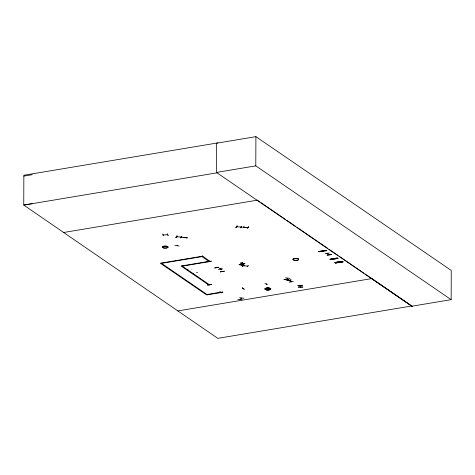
<?xml version="1.0" encoding="UTF-8"?>
<svg xmlns="http://www.w3.org/2000/svg" width="475" height="475" viewBox="0 0 475 475"><rect width="100%" height="100%" fill="white"/><g stroke="black" fill="none" stroke-linecap="round" stroke-linejoin="round"><path stroke-width="0.71" d="M289.4 280.493L289.008 280.363L291.033 281.61M291.223 281.746L289.174 280.357M163.299 235.719L162.575 233.985M177.044 236.793L177.056 236.295L177.104 236.793L176.652 236.692M177.193 245.682L177.157 245.225M182.299 266.154L210.098 261.517L202.35 255.841M202.754 256.12L202.754 256.488L161.536 263.364M209.695 260.876L209.695 261.238L181.082 266.012L208.84 285.024L209.653 284.887L181.895 265.875M216.452 172.431L216.553 143.213L255.894 136.652L451.25 270.435L451.149 299.654L411.807 306.221L216.452 172.431L255.793 165.864L451.149 299.654M220.887 268.856L220.845 268.428L220.958 268.933M241.472 264.284L241.484 264.694M241.579 264.848L241.644 264.284M241.822 264.272L243.907 265.881M241.348 264.86L242.499 262.936M242.618 263.518L242.559 262.924M248.544 226.771L247.528 228.315L248.609 226.747M255.793 165.864L255.894 136.652M411.807 306.221L408.779 303.899M209.528 284.798L209.695 284.786M302.421 285.243L297.777 285.38L302.438 285.303M239.168 264.628L243.669 265.032L239.18 264.658M218.791 267.294L214.611 267.971L218.838 267.3M300.069 285.582L300.675 286.983L300.396 286.841M288.396 279.983L284.038 279.371M288.456 279.912L283.973 279.466M174.842 245.415L179.188 246.02M237.761 299.309L242.179 299.808M242.725 263.382L241.537 264.86M207.1 261.761L211.399 261.167L207.201 261.784M211.577 284.353L207.391 285.042L211.678 284.371M286.995 280.701L291.151 279.935M291.05 279.918L286.888 280.6M325.031 253.697L329.205 252.979M287.808 278.219L286.354 279.668M265.098 283.433L267.395 284.816M219.266 268.268L221.326 269.681M219.783 291.591L221.849 292.998M243.907 264.818L242.398 266.327L243.924 264.801M175.857 237.482L177.127 235.956L175.881 237.453M176.071 237.458L176.896 235.909M235.861 227.46L237.126 225.946L235.879 227.442M236.081 227.424L237.084 225.904M242.725 227.935L243.954 226.367M241.704 298.217L240.142 299.363M241.799 298.11L240.118 299.535M184.739 237.809L185.048 237.678M181.129 237.049L180.785 237.013M180.916 237.88L181.919 236.312L180.91 237.856M237.102 226.712L236.621 226.759M240.908 227.846L241.923 226.296L240.7 227.81M318.66 251.507L326.408 250.337M319.236 251.797L326.948 250.723M318.642 251.489L326.456 250.426L318.832 251.554M329.87 259.184L337.523 258.02M330.315 259.433L338.069 258.4L330.368 259.534M337.44 257.955L329.959 259.243M335.439 263.013L343.093 261.85L335.51 263.067M342.332 261.309L334.934 262.586M343.104 261.844L335.291 262.901M240.409 263.073L244.963 263.471L240.469 263.031M285.546 277.869L290.029 278.35M187.186 237.88L182.762 237.405L187.251 237.827M243.883 265.62L243.39 265.644M167.141 234.745C169.421 234.763 161.025 234.982 163.465 234.941M239.596 297.718L243.99 298.258M327.061 253.412L329.145 254.838M209.606 261.654L209.398 261.511M287.725 278.326L286.33 279.52M266.433 284.056L266.885 283.985M287.63 279.983L287.969 279.912M288.159 279.965L287.707 280.042M220.489 268.921L220.976 268.915M242.814 265.204L242.529 265.329M242.428 265.258L242.885 265.264M220.816 292.303L221.273 292.309M242.814 288.711L243.212 288.646M216.683 267.716L216.944 267.74M222.146 271.439L222.389 271.486M248.021 227.572L243.515 227.216L248.015 227.501M247.784 266.154L247.38 266.119M241.092 227.115L240.706 227.074M287.179 279.169L289.495 280.577M266.552 284.121L266.772 283.985M23.851 176.106L32.258 174.681M32.157 203.656L23.75 205.081L23.857 175.257L217.877 142.88M411.807 305.977L217.782 338.348L23.75 205.081L217.776 172.704M63.288 232.548L257.313 200.171L259.76 201.851M202.35 256.209L160.324 263.221L206.613 294.922L221.326 292.469L220.917 292.19L207.017 294.512M327.144 255.123L331.413 254.529M331.413 254.547L327.15 255.146M293.354 281.473L289.192 282.197M177.763 310.941L371.812 278.587L412.348 306.482M220.24 271.854L224.467 271.172L220.299 271.896M218.387 269.479L222.656 268.856M242.381 287.862L244.233 289.263M242.719 288.658L243.141 288.592M222.858 292.048L218.672 292.737M218.761 292.808L222.834 292.077M244.203 289.328L242.381 287.85M330.262 259.457L338.063 258.406M342.386 261.274L334.75 262.515L342.517 261.369M167.467 233.949L168.192 235.529L167.212 233.973M298.235 287.072L302.902 287.025L298.241 287.019M327.204 253.389L329.264 254.778M247.683 266.154L243.42 265.638M236.663 226.753L241.181 227.038M176.599 236.758L181.135 237.055M327.251 253.555L327.085 253.448M241.692 263.019L242.98 263.138M239.115 264.706L243.675 265.086M182.774 237.352L187.257 237.85M248.562 265.382L247.095 266.843M300.479 287.007L300.046 285.439M243.918 265.899L241.852 264.45L244.108 265.905M260.989 202.688L285.481 219.462M286.704 220.299L295.889 226.587M297.113 227.43L327.726 248.395M328.955 249.232L338.141 255.52M339.364 256.363L363.856 273.137M365.079 273.974L374.241 280.244M375.452 281.075L398.478 296.845M399.689 297.677L407.568 303.068M201.94 256.619L208.881 261.375M161.132 263.085L207.427 294.791M187.963 269.848L188.005 269.824M191.841 269.2L191.888 269.177M192.993 273.291L193.307 273.315L192.993 273.291M196.876 272.644L197.19 272.668L196.876 272.644M163.578 247.902A2.897 0.986 0.2 0 0 168.067 247.154A2.897 0.986 0.2 0 0 163.881 246.198A2.915 0.992 0.2 0 0 163.572 247.908A2.915 0.992 0.2 0 0 168.085 247.154A2.915 0.992 0.2 0 0 163.875 246.192A2.897 0.986 0.2 0 0 163.578 247.902M266.273 289.792A2.909 0.992 0.2 0 0 270.774 289.038A2.909 0.992 0.2 0 0 266.576 288.082A2.915 0.992 0.2 0 0 266.267 289.803A2.909 0.992 0.2 0 0 270.774 289.055A2.915 0.992 0.2 0 0 266.57 288.087A2.909 0.992 0.2 0 0 266.273 289.792A2.915 0.992 0.2 0 0 270.78 289.049A2.909 0.992 0.2 0 0 266.576 288.099A2.909 0.992 0.2 0 0 266.273 289.809M294.221 260.175A2.909 0.992 0.2 0 0 298.728 259.421A2.915 0.992 0.2 0 0 294.524 258.459A2.915 0.992 0.2 0 0 294.221 260.169A2.915 0.992 0.2 0 0 298.733 259.415A2.909 0.992 0.2 0 0 294.524 258.465A2.909 0.992 0.2 0 0 294.221 260.175"/></g></svg>
